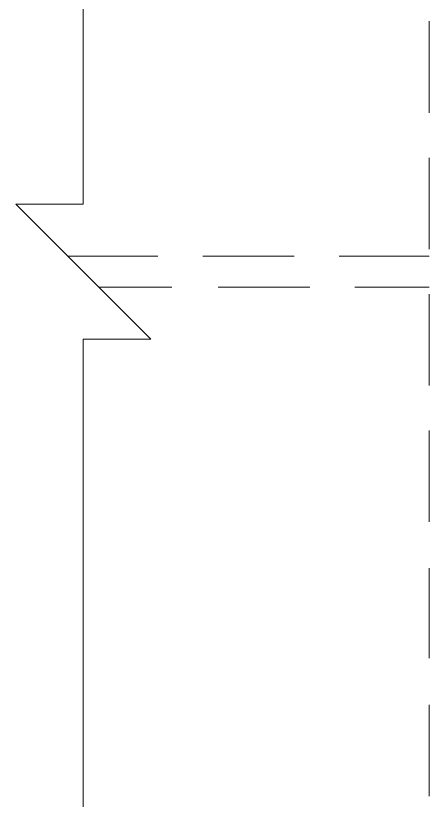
# Model space of a CAD drawing. Header units: millimetres. Extents: x 24 to 410, y 10 to 282.
# Drawn here: x 40.17 to 52.62, y 78.57 to 102.19 of the extents above; entities that cross this region are included whole.
import ezdxf

# ---------------------------------------------------------------- set-up
doc = ezdxf.new("R2010")
doc.units = ezdxf.units.MM

msp = doc.modelspace()

# ---------------------------------------------------------------- linework, layer by layer
at = {"color": 7, "lineweight": 0}
for points in [[(42.206333, 134.323667), (42.206333, 96.52)], [(52.620333, 102.023333), (52.620333, 99.271667)], [(52.620333, 97.917), (52.620333, 95.165333)], [(42.206333, 92.456), (44.238333, 92.456), (40.174333, 96.52), (42.206333, 96.52)], [(41.740631, 94.953667), (44.449965, 94.953667)], [(45.804631, 94.953667), (48.556298, 94.953667)], [(49.911, 94.953667), (52.620333, 94.953667)], [(42.672, 94.022333), (44.873333, 94.022333)], [(46.270333, 94.022333), (49.022, 94.022333)], [(50.376667, 94.022333), (52.620333, 94.022333)], [(52.620333, 93.810667), (52.620333, 91.059)], [(42.206333, 92.456), (42.206333, 54.652333)], [(52.620333, 89.704333), (52.620333, 86.952667)], [(52.620333, 85.555667), (52.620333, 82.846333)], [(52.620333, 81.449333), (52.620333, 78.697667)]]:
    msp.add_lwpolyline(points, dxfattribs=at)

doc.saveas('drawing.dxf')
